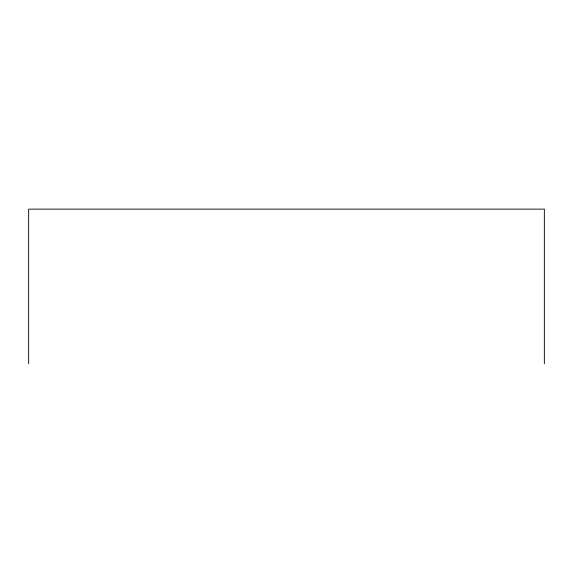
<?xml version="1.0" encoding="UTF-8"?>
<svg xmlns="http://www.w3.org/2000/svg" width="573" height="573" viewBox="0 0 573 573"><rect width="100%" height="100%" fill="white"/><g stroke="black" fill="none" stroke-linecap="round" stroke-linejoin="round"><path stroke-width="0.86" d="M544.35 363.862L544.35 209.138L28.65 209.138L28.65 363.862"/></g></svg>
